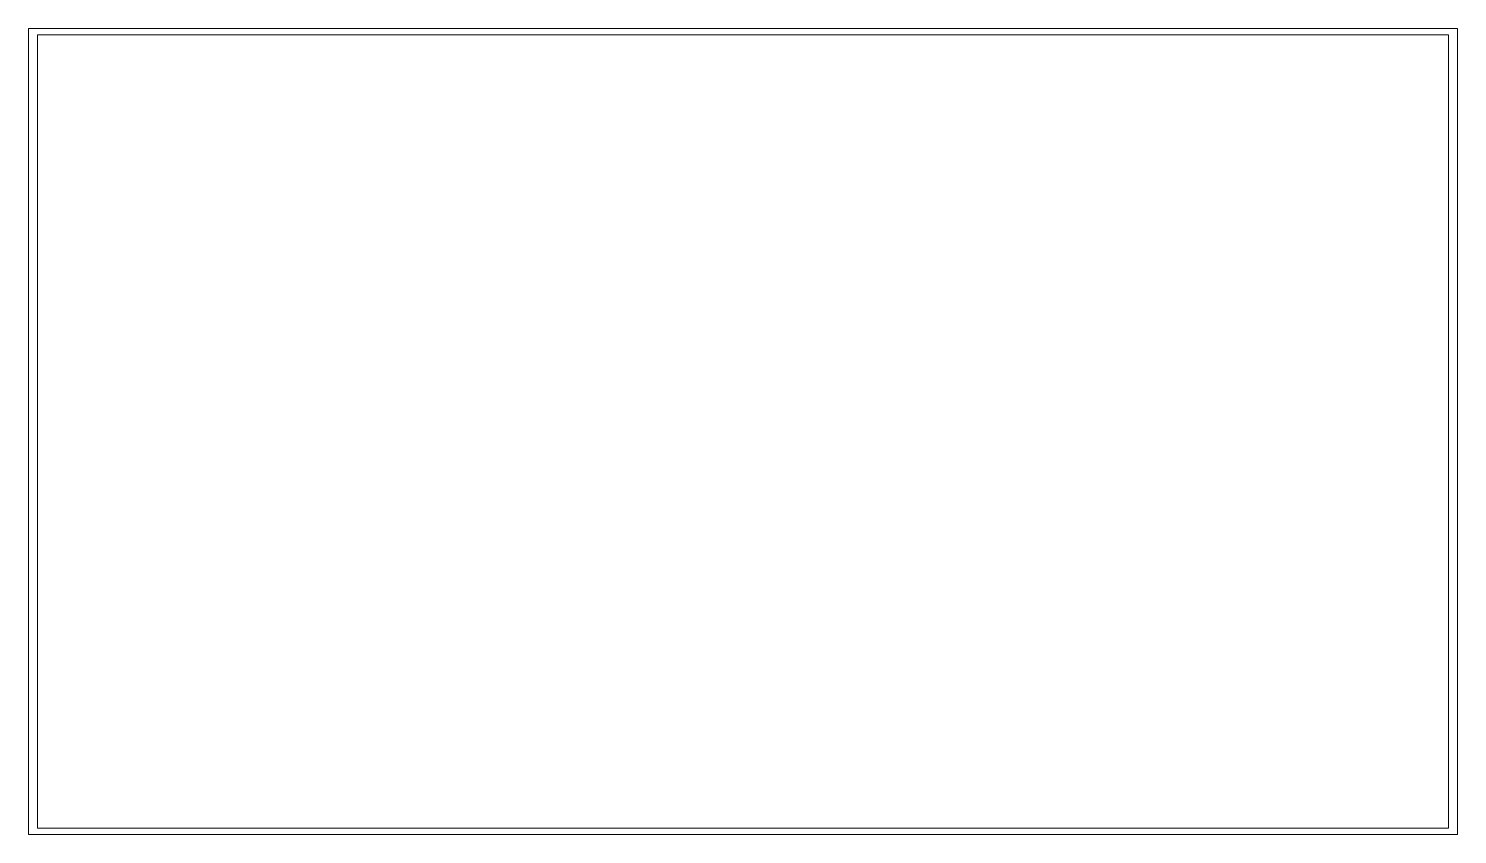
# Model space of a CAD drawing. Header units: millimetres. Extents: x -5 to 805, y -4 to 454.
import ezdxf

# ---------------------------------------------------------------- set-up
doc = ezdxf.new("R2010")
doc.units = ezdxf.units.MM
doc.layers.get('0').update_dxf_attribs({"lineweight": 0, "true_color": 0xf6921e})

msp = doc.modelspace()

# ---------------------------------------------------------------- linework, layer by layer
at = {"lineweight": 0}
for points in [[(-5, -3.5), (805, -3.5), (805, 453.5), (-5, 453.5)], [(0, 0), (800, 0), (800, 450), (0, 450)]]:
    msp.add_lwpolyline(points, close=True, dxfattribs=at)

doc.saveas('drawing.dxf')
